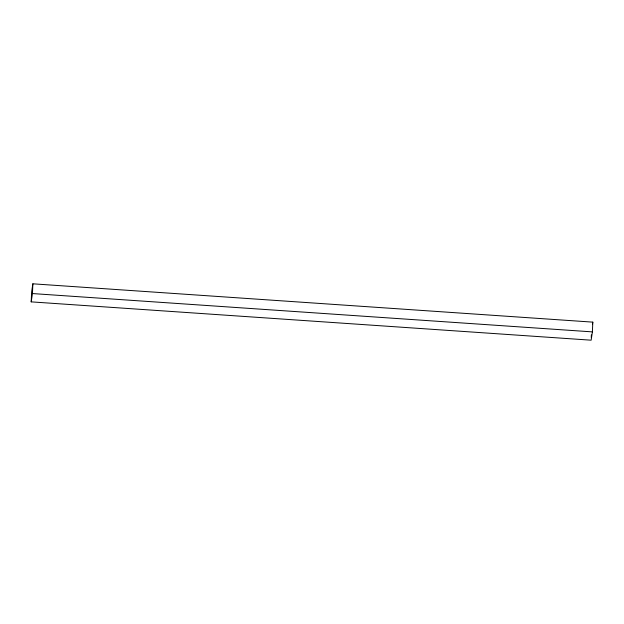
<?xml version="1.0" encoding="UTF-8"?>
<svg xmlns="http://www.w3.org/2000/svg" width="624" height="624" viewBox="0 0 624 624"><rect width="100%" height="100%" fill="white"/><g stroke="black" fill="none" stroke-linecap="round" stroke-linejoin="round"><path stroke-width="0.94" d="M31.2 301.868L31.606 292.118L32.861 283.811L592.8 322.132L592.394 331.882L591.139 340.189L31.2 301.868L32.456 293.561L32.861 283.811M591.248 337.529L591.357 334.87M592.519 323.981L592.8 322.132M32.456 293.561L592.394 331.882"/></g></svg>
